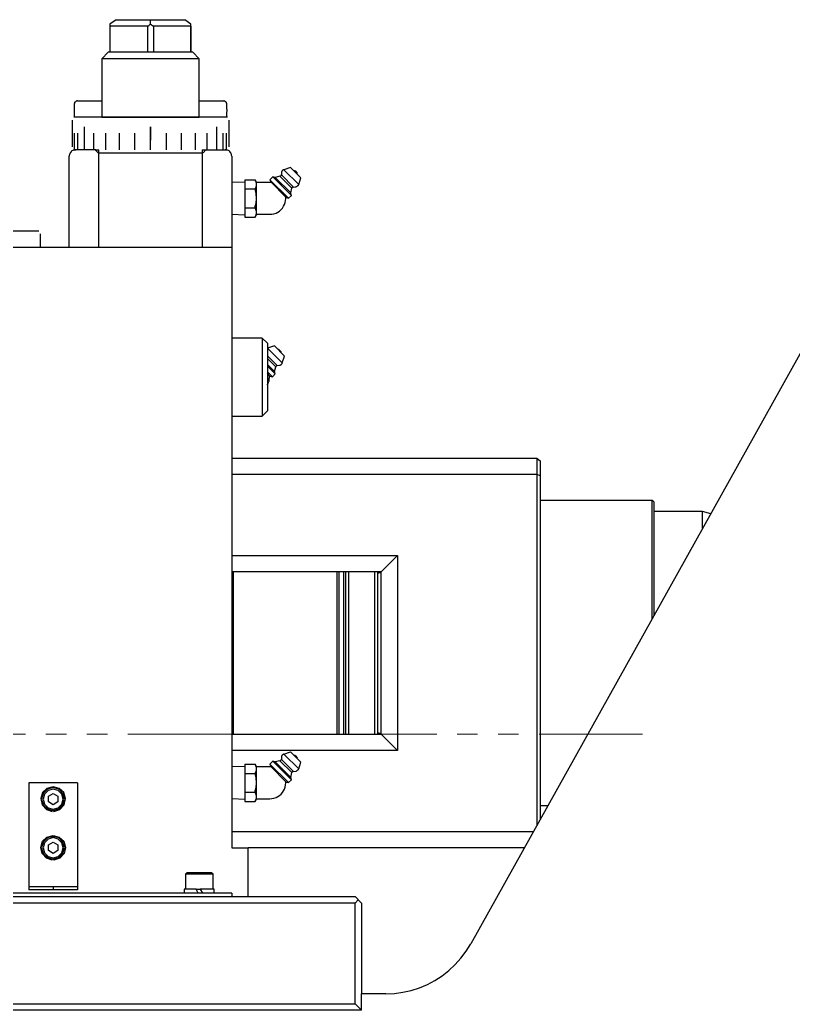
# Model space of a CAD drawing. Header units: millimetres. Extents: x -211 to 45495, y 24 to 52952.
# Drawn here: x 9613.6 to 9851.7, y 34284.3 to 34589.3 of the extents above; entities that cross this region are included whole.
import ezdxf

# ---------------------------------------------------------------- set-up
doc = ezdxf.new("R2010")
doc.units = ezdxf.units.MM
doc.linetypes.add('PHANTOM', pattern=[63.3, 31.8, -6.3, 6.3, -6.3, 6.3, -6.3])
doc.layers.add('Layer2', color=7, linetype='Continuous')

# ---------------------------------------------------------------- blocks, each defined once
blk = doc.blocks.new('BLKF046')
at = {"layer": 'Layer2', "color": 7, "linetype": 'PHANTOM', "lineweight": 13}
blk.add_line((9805.21, 34369.27), (8755.21, 34369.27), dxfattribs=at)
blk = doc.blocks.new('BLKF2525')
at = {"layer": 'Layer2', "color": 3, "linetype": 'Continuous', "lineweight": 25}
for p, q in [((9749.35, 34300.29), (9750.99, 34302.44)), ((9747.63, 34298.31), (9749.35, 34300.29)), ((9743.59, 34294.87), (9745.65, 34296.5)), ((9745.65, 34296.5), (9747.63, 34298.31)), ((9739.02, 34292.2), (9741.35, 34293.4)), ((9741.35, 34293.4), (9743.59, 34294.87)), ((9731.44, 34289.78), (9734.03, 34290.3)), ((9734.03, 34290.3), (9736.61, 34291.16)), ((9736.61, 34291.16), (9739.02, 34292.2)), ((9726.19, 34289.27), (9728.86, 34289.44)), ((9728.86, 34289.44), (9731.44, 34289.78))]:
    blk.add_line(p, q, dxfattribs=at)
blk = doc.blocks.new('BLKF2588')
at = {"layer": 'Layer2', "color": 3, "linetype": 'Continuous', "lineweight": 25}
for p, q in [((9690.37, 34478.89), (9690.45, 34479.06)), ((9689.76, 34476.91), (9689.85, 34477.08)), ((9689.85, 34477.08), (9690.02, 34477.26)), ((9690.02, 34477.43), (9690.11, 34477.69)), ((9690.02, 34477.26), (9690.02, 34477.43)), ((9690.11, 34477.69), (9690.19, 34477.86)), ((9690.19, 34477.86), (9690.28, 34478.03)), ((9690.28, 34478.29), (9690.37, 34478.46)), ((9690.28, 34478.03), (9690.28, 34478.29)), ((9690.37, 34478.63), (9690.37, 34478.89)), ((9690.37, 34478.46), (9690.37, 34478.63))]:
    blk.add_line(p, q, dxfattribs=at)
blk = doc.blocks.new('BLKF2589')
at = {"layer": 'Layer2', "color": 3, "linetype": 'Continuous', "lineweight": 25}
for p, q in [((9693.55, 34482.94), (9693.73, 34482.94)), ((9693.73, 34482.94), (9693.81, 34483.02)), ((9693.81, 34483.02), (9693.9, 34483.02)), ((9693.9, 34483.02), (9693.98, 34483.11)), ((9693.98, 34483.11), (9694.07, 34483.11)), ((9694.07, 34483.11), (9694.16, 34483.2)), ((9694.16, 34483.28), (9694.24, 34483.37)), ((9694.16, 34483.2), (9694.16, 34483.28)), ((9694.24, 34483.37), (9694.33, 34483.46)), ((9694.33, 34483.46), (9694.33, 34483.54))]:
    blk.add_line(p, q, dxfattribs=at)
blk = doc.blocks.new('BLKF2590')
at = {"layer": 'Layer2', "color": 3, "linetype": 'Continuous', "lineweight": 25}
for p, q in [((9692.43, 34482.59), (9692.35, 34482.51)), ((9692.52, 34482.68), (9692.43, 34482.68)), ((9692.43, 34482.68), (9692.43, 34482.59)), ((9692.69, 34482.77), (9692.52, 34482.77)), ((9692.52, 34482.77), (9692.52, 34482.68)), ((9692.78, 34482.85), (9692.69, 34482.77))]:
    blk.add_line(p, q, dxfattribs=at)
blk = doc.blocks.new('BLKF2591')
at = {"layer": 'Layer2', "color": 3, "linetype": 'Continuous', "lineweight": 25}
for p, q in [((9686.41, 34533.75), (9686.41, 34534.18)), ((9685.97, 34531.42), (9686.06, 34531.85)), ((9686.06, 34531.85), (9686.15, 34532.2)), ((9686.15, 34532.2), (9686.23, 34532.37)), ((9686.23, 34532.45), (9686.32, 34532.88)), ((9686.23, 34532.37), (9686.23, 34532.45)), ((9686.32, 34533.32), (9686.41, 34533.75)), ((9686.32, 34532.88), (9686.32, 34533.32))]:
    blk.add_line(p, q, dxfattribs=at)
blk = doc.blocks.new('BLKF2592')
at = {"layer": 'Layer2', "color": 3, "linetype": 'Continuous', "lineweight": 25}
for p, q in [((9686.23, 34530.9), (9686.06, 34531.25)), ((9686.32, 34530.47), (9686.23, 34530.9)), ((9686.41, 34530.47), (9686.32, 34530.47)), ((9686.41, 34529.96), (9686.41, 34530.47))]:
    blk.add_line(p, q, dxfattribs=at)
blk = doc.blocks.new('BLKF2593')
at = {"layer": 'Layer2', "color": 3, "linetype": 'Continuous', "lineweight": 25}
for p, q in [((9685.97, 34537.19), (9686.15, 34537.45)), ((9686.15, 34537.45), (9686.32, 34537.88)), ((9686.32, 34537.88), (9686.41, 34538.31))]:
    blk.add_line(p, q, dxfattribs=at)
blk = doc.blocks.new('BLKF2594')
at = {"layer": 'Layer2', "color": 3, "linetype": 'Continuous', "lineweight": 25}
for p, q in [((9686.15, 34536.67), (9685.97, 34537.1)), ((9686.23, 34536.24), (9686.15, 34536.67)), ((9686.32, 34535.81), (9686.23, 34536.24)), ((9686.32, 34535.21), (9686.32, 34535.81)), ((9686.41, 34534.78), (9686.32, 34535.21)), ((9686.41, 34534.26), (9686.41, 34534.78))]:
    blk.add_line(p, q, dxfattribs=at)
blk = doc.blocks.new('BLKF2595')
at = {"layer": 'Layer2', "color": 3, "linetype": 'Continuous', "lineweight": 25}
for p, q in [((9686.23, 34539.6), (9686.06, 34539.95)), ((9686.32, 34539.17), (9686.23, 34539.6)), ((9686.41, 34539.09), (9686.32, 34539.17)), ((9686.41, 34538.65), (9686.41, 34539.09))]:
    blk.add_line(p, q, dxfattribs=at)
blk = doc.blocks.new('BLKF2596')
at = {"layer": 'Layer2', "color": 3, "linetype": 'Continuous', "lineweight": 25}
for p, q in [((9685.97, 34528.49), (9686.15, 34528.75)), ((9686.15, 34528.84), (9686.32, 34529.27)), ((9686.15, 34528.75), (9686.15, 34528.84)), ((9686.32, 34529.27), (9686.41, 34529.7))]:
    blk.add_line(p, q, dxfattribs=at)
blk = doc.blocks.new('BLKF2597')
at = {"layer": 'Layer2', "color": 3, "linetype": 'Continuous', "lineweight": 25}
for p, q in [((9693.98, 34530.82), (9694.41, 34531.33)), ((9694.41, 34531.33), (9694.76, 34531.85)), ((9694.76, 34531.85), (9695.02, 34532.45)), ((9695.02, 34532.45), (9695.28, 34533.06)), ((9695.28, 34533.06), (9695.36, 34533.66)), ((9690.54, 34529.44), (9691.14, 34529.44)), ((9691.14, 34529.44), (9691.74, 34529.53)), ((9691.74, 34529.53), (9692.43, 34529.78)), ((9692.43, 34529.78), (9692.95, 34530.04)), ((9692.95, 34530.04), (9693.47, 34530.39)), ((9693.47, 34530.39), (9693.98, 34530.82))]:
    blk.add_line(p, q, dxfattribs=at)
blk = doc.blocks.new('BLKF2598')
at = {"layer": 'Layer2', "color": 3, "linetype": 'Continuous', "lineweight": 25}
for p, q in [((9694.76, 34543.13), (9694.67, 34543.05)), ((9694.84, 34543.13), (9694.76, 34543.13)), ((9694.24, 34542.62), (9694.16, 34542.53)), ((9694.16, 34542.53), (9694.16, 34542.44)), ((9694.33, 34542.79), (9694.24, 34542.7)), ((9694.24, 34542.7), (9694.24, 34542.62)), ((9694.41, 34542.87), (9694.33, 34542.87)), ((9694.33, 34542.87), (9694.33, 34542.79)), ((9694.5, 34542.96), (9694.41, 34542.87)), ((9694.59, 34543.05), (9694.5, 34542.96)), ((9694.67, 34543.05), (9694.59, 34543.05))]:
    blk.add_line(p, q, dxfattribs=at)
blk = doc.blocks.new('BLKF2599')
at = {"layer": 'Layer2', "color": 3, "linetype": 'Continuous', "lineweight": 25}
for p, q in [((9698.55, 34537.88), (9698.63, 34537.97)), ((9698.63, 34537.97), (9698.81, 34537.97)), ((9698.81, 34537.97), (9698.89, 34538.05)), ((9698.89, 34538.05), (9698.98, 34538.05)), ((9698.98, 34538.05), (9699.06, 34538.14)), ((9699.06, 34538.14), (9699.15, 34538.22)), ((9699.15, 34538.22), (9699.15, 34538.31)), ((9699.15, 34538.31), (9699.24, 34538.31)), ((9699.24, 34538.31), (9699.32, 34538.4)), ((9699.32, 34538.4), (9699.32, 34538.48))]:
    blk.add_line(p, q, dxfattribs=at)
blk = doc.blocks.new('BLKF2600')
at = {"layer": 'Layer2', "color": 3, "linetype": 'Continuous', "lineweight": 25}
for p, q in [((9693.64, 34541.15), (9693.81, 34541.15)), ((9693.81, 34541.15), (9693.81, 34541.24)), ((9693.81, 34541.24), (9693.9, 34541.24)), ((9693.9, 34541.24), (9693.98, 34541.32)), ((9693.98, 34541.41), (9693.98, 34541.5)), ((9693.98, 34541.32), (9693.98, 34541.41))]:
    blk.add_line(p, q, dxfattribs=at)
blk = doc.blocks.new('BLKF2601')
at = {"layer": 'Layer2', "color": 3, "linetype": 'Continuous', "lineweight": 25}
for p, q in [((9697.43, 34537.62), (9697.34, 34537.54)), ((9697.51, 34537.71), (9697.43, 34537.62)), ((9697.6, 34537.79), (9697.51, 34537.71)), ((9697.77, 34537.79), (9697.6, 34537.79))]:
    blk.add_line(p, q, dxfattribs=at)
blk = doc.blocks.new('BLKF2690')
at = {"layer": 'Layer2', "color": 3, "linetype": 'Continuous', "lineweight": 25}
for p, q in [((9685.97, 34357.21), (9686.15, 34357.47)), ((9686.15, 34357.47), (9686.32, 34357.9)), ((9686.32, 34357.9), (9686.41, 34358.33))]:
    blk.add_line(p, q, dxfattribs=at)
blk = doc.blocks.new('BLKF2691')
at = {"layer": 'Layer2', "color": 3, "linetype": 'Continuous', "lineweight": 25}
for p, q in [((9686.15, 34356.7), (9685.97, 34357.13)), ((9686.23, 34356.26), (9686.15, 34356.7)), ((9686.32, 34355.83), (9686.23, 34356.26)), ((9686.32, 34355.23), (9686.32, 34355.83)), ((9686.41, 34354.8), (9686.32, 34355.23)), ((9686.41, 34354.28), (9686.41, 34354.8))]:
    blk.add_line(p, q, dxfattribs=at)
blk = doc.blocks.new('BLKF2692')
at = {"layer": 'Layer2', "color": 3, "linetype": 'Continuous', "lineweight": 25}
for p, q in [((9686.23, 34359.54), (9686.06, 34359.97)), ((9686.32, 34359.19), (9686.23, 34359.54)), ((9686.41, 34359.11), (9686.32, 34359.19)), ((9686.41, 34358.59), (9686.41, 34359.11))]:
    blk.add_line(p, q, dxfattribs=at)
blk = doc.blocks.new('BLKF2693')
at = {"layer": 'Layer2', "color": 3, "linetype": 'Continuous', "lineweight": 25}
for p, q in [((9686.41, 34353.77), (9686.41, 34354.2)), ((9685.97, 34351.44), (9686.06, 34351.87)), ((9686.06, 34351.87), (9686.15, 34352.22)), ((9686.15, 34352.22), (9686.23, 34352.39)), ((9686.23, 34352.48), (9686.32, 34352.91)), ((9686.23, 34352.39), (9686.23, 34352.48)), ((9686.32, 34353.34), (9686.41, 34353.77)), ((9686.32, 34352.91), (9686.32, 34353.34))]:
    blk.add_line(p, q, dxfattribs=at)
blk = doc.blocks.new('BLKF2694')
at = {"layer": 'Layer2', "color": 3, "linetype": 'Continuous', "lineweight": 25}
for p, q in [((9686.23, 34350.93), (9686.06, 34351.27)), ((9686.32, 34350.5), (9686.23, 34350.93)), ((9686.41, 34350.5), (9686.32, 34350.5)), ((9686.41, 34349.98), (9686.41, 34350.5))]:
    blk.add_line(p, q, dxfattribs=at)
blk = doc.blocks.new('BLKF2695')
at = {"layer": 'Layer2', "color": 3, "linetype": 'Continuous', "lineweight": 25}
for p, q in [((9685.97, 34348.51), (9686.15, 34348.77)), ((9686.15, 34348.86), (9686.32, 34349.2)), ((9686.15, 34348.77), (9686.15, 34348.86)), ((9686.32, 34349.2), (9686.41, 34349.63))]:
    blk.add_line(p, q, dxfattribs=at)
blk = doc.blocks.new('BLKF2696')
at = {"layer": 'Layer2', "color": 3, "linetype": 'Continuous', "lineweight": 25}
for p, q in [((9693.98, 34350.84), (9694.41, 34351.36)), ((9694.41, 34351.36), (9694.76, 34351.87)), ((9694.76, 34351.87), (9695.02, 34352.39)), ((9695.02, 34352.39), (9695.28, 34352.99)), ((9695.28, 34352.99), (9695.36, 34353.68)), ((9690.54, 34349.38), (9691.14, 34349.46)), ((9691.14, 34349.46), (9691.74, 34349.55)), ((9691.74, 34349.55), (9692.43, 34349.81)), ((9692.43, 34349.81), (9692.95, 34350.06)), ((9692.95, 34350.06), (9693.47, 34350.41)), ((9693.47, 34350.41), (9693.98, 34350.84))]:
    blk.add_line(p, q, dxfattribs=at)
blk = doc.blocks.new('BLKF2697')
at = {"layer": 'Layer2', "color": 3, "linetype": 'Continuous', "lineweight": 25}
for p, q in [((9694.76, 34363.15), (9694.67, 34363.07)), ((9694.84, 34363.15), (9694.76, 34363.15)), ((9694.24, 34362.64), (9694.16, 34362.55)), ((9694.16, 34362.55), (9694.16, 34362.47)), ((9694.33, 34362.81), (9694.24, 34362.72)), ((9694.24, 34362.72), (9694.24, 34362.64)), ((9694.41, 34362.9), (9694.33, 34362.81)), ((9694.5, 34362.98), (9694.41, 34362.9)), ((9694.59, 34363.07), (9694.5, 34362.98)), ((9694.67, 34363.07), (9694.59, 34363.07))]:
    blk.add_line(p, q, dxfattribs=at)
blk = doc.blocks.new('BLKF2698')
at = {"layer": 'Layer2', "color": 3, "linetype": 'Continuous', "lineweight": 25}
for p, q in [((9698.55, 34357.9), (9698.63, 34357.9)), ((9698.63, 34357.9), (9698.72, 34357.99)), ((9698.72, 34357.99), (9698.81, 34357.99)), ((9698.81, 34357.99), (9698.89, 34358.07)), ((9698.89, 34358.07), (9698.98, 34358.07)), ((9698.98, 34358.07), (9699.06, 34358.16)), ((9699.06, 34358.16), (9699.15, 34358.25)), ((9699.15, 34358.25), (9699.24, 34358.33)), ((9699.24, 34358.33), (9699.32, 34358.42)), ((9699.32, 34358.42), (9699.32, 34358.5))]:
    blk.add_line(p, q, dxfattribs=at)
blk = doc.blocks.new('BLKF2699')
at = {"layer": 'Layer2', "color": 3, "linetype": 'Continuous', "lineweight": 25}
for p, q in [((9693.64, 34361.09), (9693.73, 34361.17)), ((9693.73, 34361.17), (9693.81, 34361.17)), ((9693.81, 34361.17), (9693.9, 34361.26)), ((9693.9, 34361.26), (9693.98, 34361.35)), ((9693.98, 34361.43), (9693.98, 34361.52)), ((9693.98, 34361.35), (9693.98, 34361.43))]:
    blk.add_line(p, q, dxfattribs=at)
blk = doc.blocks.new('BLKF2700')
at = {"layer": 'Layer2', "color": 3, "linetype": 'Continuous', "lineweight": 25}
for p, q in [((9697.43, 34357.56), (9697.34, 34357.56)), ((9697.51, 34357.73), (9697.43, 34357.64)), ((9697.43, 34357.64), (9697.43, 34357.56)), ((9697.6, 34357.73), (9697.51, 34357.73)), ((9697.77, 34357.81), (9697.6, 34357.81)), ((9697.6, 34357.81), (9697.6, 34357.73))]:
    blk.add_line(p, q, dxfattribs=at)
blk = doc.blocks.new('BLKF2703')
at = {"layer": 'Layer2', "color": 3, "linetype": 'Continuous', "lineweight": 25}
for p, q in [((9621.13, 34335.86), (9620.7, 34334.31)), ((9622.25, 34336.98), (9621.13, 34335.86)), ((9623.8, 34337.41), (9622.25, 34336.98)), ((9625.35, 34336.98), (9623.8, 34337.41)), ((9626.47, 34335.86), (9625.35, 34336.98)), ((9626.9, 34334.31), (9626.47, 34335.86)), ((9620.7, 34334.31), (9621.13, 34332.76)), ((9621.13, 34332.76), (9622.25, 34331.64)), ((9625.35, 34331.64), (9626.47, 34332.76)), ((9622.25, 34331.64), (9623.8, 34331.21)), ((9623.8, 34331.21), (9625.35, 34331.64))]:
    blk.add_line(p, q, dxfattribs=at)
blk = doc.blocks.new('BLKF2704')
at = {"layer": 'Layer2', "color": 3, "linetype": 'Continuous', "lineweight": 25}
for p, q in [((9620.79, 34336.03), (9620.27, 34334.31)), ((9622.08, 34337.32), (9620.79, 34336.03)), ((9623.8, 34337.75), (9622.08, 34337.32)), ((9625.52, 34337.32), (9623.8, 34337.75)), ((9626.81, 34336.03), (9625.52, 34337.32)), ((9627.33, 34334.31), (9626.81, 34336.03)), ((9620.27, 34334.31), (9620.79, 34332.58)), ((9620.79, 34332.58), (9622.08, 34331.29)), ((9622.08, 34331.29), (9623.8, 34330.78)), ((9623.8, 34330.78), (9625.52, 34331.29)), ((9625.52, 34331.29), (9626.81, 34332.58))]:
    blk.add_line(p, q, dxfattribs=at)
blk = doc.blocks.new('BLKF2705')
at = {"layer": 'Layer2', "color": 3, "linetype": 'Continuous', "lineweight": 25}
for p, q in [((9620.79, 34351.01), (9620.27, 34349.29)), ((9622.08, 34352.3), (9620.79, 34351.01)), ((9623.8, 34352.82), (9622.08, 34352.3)), ((9625.52, 34352.3), (9623.8, 34352.82)), ((9626.81, 34351.01), (9625.52, 34352.3)), ((9627.33, 34349.29), (9626.81, 34351.01)), ((9620.27, 34349.29), (9620.79, 34347.57)), ((9620.79, 34347.57), (9622.08, 34346.28)), ((9622.08, 34346.28), (9623.8, 34345.76)), ((9623.8, 34345.76), (9625.52, 34346.28)), ((9625.52, 34346.28), (9626.81, 34347.57))]:
    blk.add_line(p, q, dxfattribs=at)
blk = doc.blocks.new('BLKF2706')
at = {"layer": 'Layer2', "color": 3, "linetype": 'Continuous', "lineweight": 25}
for p, q in [((9622.25, 34351.96), (9621.13, 34350.84)), ((9623.8, 34352.39), (9622.25, 34351.96)), ((9625.35, 34351.96), (9623.8, 34352.39)), ((9626.47, 34350.84), (9625.35, 34351.96)), ((9621.13, 34350.84), (9620.7, 34349.29)), ((9620.7, 34349.29), (9621.13, 34347.74)), ((9626.9, 34349.29), (9626.47, 34350.84)), ((9621.13, 34347.74), (9622.25, 34346.62)), ((9622.25, 34346.62), (9623.8, 34346.19)), ((9623.8, 34346.19), (9625.35, 34346.62)), ((9625.35, 34346.62), (9626.47, 34347.74))]:
    blk.add_line(p, q, dxfattribs=at)
blk = doc.blocks.new('BLKF2805')
at = {"layer": 'Layer2', "color": 3, "linetype": 'Continuous', "lineweight": 25}
for p, q in [((9653.77, 34587.91), (9653.85, 34587.91)), ((9653.85, 34587.91), (9653.94, 34587.83)), ((9653.94, 34587.83), (9654.03, 34587.74)), ((9654.03, 34587.74), (9654.11, 34587.74)), ((9654.11, 34587.74), (9654.2, 34587.65)), ((9654.2, 34587.65), (9654.28, 34587.57)), ((9654.28, 34587.57), (9654.37, 34587.57)), ((9654.37, 34587.57), (9654.46, 34587.48)), ((9654.46, 34587.48), (9654.54, 34587.48)), ((9654.54, 34587.48), (9654.63, 34587.4)), ((9654.63, 34587.4), (9654.72, 34587.31))]:
    blk.add_line(p, q, dxfattribs=at)
blk = doc.blocks.new('BLKF2806')
at = {"layer": 'Layer2', "color": 3, "linetype": 'Continuous', "lineweight": 25}
for p, q in [((9652.82, 34587.31), (9652.91, 34587.31)), ((9652.91, 34587.31), (9652.99, 34587.4)), ((9652.99, 34587.4), (9653.08, 34587.48)), ((9653.08, 34587.48), (9653.17, 34587.48)), ((9653.17, 34587.48), (9653.25, 34587.57)), ((9653.25, 34587.57), (9653.34, 34587.57)), ((9653.34, 34587.57), (9653.42, 34587.65)), ((9653.42, 34587.65), (9653.51, 34587.74)), ((9653.51, 34587.74), (9653.6, 34587.83)), ((9653.6, 34587.83), (9653.68, 34587.91))]:
    blk.add_line(p, q, dxfattribs=at)
blk = doc.blocks.new('BLKF2807')
at = {"layer": 'Layer2', "color": 3, "linetype": 'Continuous', "lineweight": 25}
for p, q in [((9677.28, 34549.25), (9677.02, 34549.25)), ((9677.54, 34549.16), (9677.28, 34549.25)), ((9677.79, 34548.99), (9677.54, 34549.16)), ((9678.05, 34548.9), (9677.79, 34548.99)), ((9678.22, 34548.73), (9678.05, 34548.9)), ((9678.4, 34548.47), (9678.22, 34548.73)), ((9678.48, 34548.3), (9678.4, 34548.47)), ((9678.66, 34548.04), (9678.48, 34548.3)), ((9678.74, 34547.78), (9678.66, 34548.04)), ((9678.74, 34547.52), (9678.74, 34547.78)), ((9678.83, 34547.27), (9678.74, 34547.52))]:
    blk.add_line(p, q, dxfattribs=at)
blk = doc.blocks.new('BLKF2808')
at = {"layer": 'Layer2', "color": 3, "linetype": 'Continuous', "lineweight": 25}
for p, q in [((9630.26, 34549.25), (9630, 34549.16)), ((9630.78, 34549.25), (9630.26, 34549.25)), ((9628.88, 34547.78), (9628.79, 34547.52)), ((9628.97, 34548.04), (9628.88, 34547.78)), ((9629.05, 34548.3), (9628.97, 34548.04)), ((9629.23, 34548.47), (9629.05, 34548.3)), ((9629.4, 34548.73), (9629.23, 34548.47)), ((9629.57, 34548.9), (9629.4, 34548.73)), ((9629.83, 34548.99), (9629.57, 34548.9)), ((9630, 34549.16), (9629.83, 34548.99))]:
    blk.add_line(p, q, dxfattribs=at)
blk = doc.blocks.new('BLKF2809')
at = {"layer": 'Layer2', "color": 3, "linetype": 'Continuous', "lineweight": 25}
for p, q in [((9630.34, 34563.54), (9630.26, 34563.46)), ((9630.43, 34563.8), (9630.34, 34563.63)), ((9630.34, 34563.63), (9630.34, 34563.54)), ((9630.52, 34563.89), (9630.43, 34563.8)), ((9630.6, 34563.97), (9630.52, 34563.89)), ((9630.69, 34564.06), (9630.6, 34563.97)), ((9630.78, 34564.14), (9630.69, 34564.06)), ((9630.95, 34564.23), (9630.78, 34564.14)), ((9631.03, 34564.23), (9630.95, 34564.23)), ((9631.12, 34564.32), (9631.03, 34564.23)), ((9631.29, 34564.32), (9631.12, 34564.32))]:
    blk.add_line(p, q, dxfattribs=at)
blk = doc.blocks.new('BLKF2810')
at = {"layer": 'Layer2', "color": 3, "linetype": 'Continuous', "lineweight": 25}
for p, q in [((9676.59, 34564.23), (9676.42, 34564.32)), ((9676.67, 34564.23), (9676.59, 34564.23)), ((9676.76, 34564.14), (9676.67, 34564.23)), ((9676.93, 34564.06), (9676.76, 34564.14)), ((9677.02, 34563.97), (9676.93, 34564.06)), ((9677.11, 34563.89), (9677.02, 34563.97)), ((9677.19, 34563.8), (9677.11, 34563.89)), ((9677.19, 34563.63), (9677.19, 34563.8)), ((9677.28, 34563.54), (9677.19, 34563.63)), ((9677.28, 34563.28), (9677.28, 34563.54))]:
    blk.add_line(p, q, dxfattribs=at)
blk = doc.blocks.new('BLKF2820')
at = {"layer": 'Layer2', "color": 3, "linetype": 'Continuous', "lineweight": 25}
for p, q in [((9620.53, 34351.27), (9620.01, 34349.46)), ((9621.91, 34352.56), (9620.53, 34351.27)), ((9623.8, 34353.08), (9621.91, 34352.56)), ((9625.69, 34352.56), (9623.8, 34353.08)), ((9627.07, 34351.27), (9625.69, 34352.56)), ((9627.59, 34349.46), (9627.07, 34351.27)), ((9620.01, 34349.46), (9620.44, 34347.57)), ((9627.16, 34347.57), (9627.59, 34349.46)), ((9620.44, 34347.57), (9621.73, 34346.1)), ((9624.06, 34345.5), (9625.87, 34346.1)), ((9625.87, 34346.1), (9627.16, 34347.57))]:
    blk.add_line(p, q, dxfattribs=at)
blk = doc.blocks.new('BLKF2821')
at = {"layer": 'Layer2', "color": 3, "linetype": 'Continuous', "lineweight": 25}
for p, q in [((9620.01, 34334.39), (9620.53, 34336.29)), ((9620.53, 34336.29), (9621.91, 34337.58)), ((9621.91, 34337.58), (9623.8, 34338.09)), ((9623.8, 34338.09), (9625.69, 34337.58)), ((9625.69, 34337.58), (9627.07, 34336.29)), ((9627.07, 34336.29), (9627.59, 34334.39)), ((9620.44, 34332.58), (9620.01, 34334.39)), ((9627.59, 34334.39), (9627.16, 34332.58)), ((9621.73, 34331.12), (9620.44, 34332.58)), ((9623.54, 34330.52), (9621.73, 34331.12)), ((9627.16, 34332.58), (9625.87, 34331.12))]:
    blk.add_line(p, q, dxfattribs=at)
blk = doc.blocks.new('BLKF2465')
at = {"layer": 'Layer2', "color": 3, "linetype": 'Continuous', "lineweight": 25}
for p, q in [((9643.18, 34589.29), (9641.28, 34587.91)), ((9643.18, 34589.29), (9664.36, 34589.29)), ((9653.77, 34587.91), (9653.77, 34589.29)), ((9666.25, 34587.91), (9664.36, 34589.29)), ((9641.28, 34587.91), (9641.28, 34587.4)), ((9641.28, 34587.91), (9641.28, 34579.3)), ((9641.28, 34587.4), (9641.37, 34587.31)), ((9652.82, 34587.31), (9641.37, 34587.31)), ((9641.37, 34579.3), (9641.37, 34587.31)), ((9652.82, 34587.31), (9652.82, 34579.3)), ((9653.68, 34587.91), (9653.77, 34587.91)), ((9654.72, 34587.31), (9654.8, 34587.31)), ((9666.25, 34587.31), (9654.8, 34587.31)), ((9654.8, 34579.3), (9654.8, 34587.31)), ((9666.25, 34587.31), (9666.25, 34587.91)), ((9666.25, 34579.3), (9666.25, 34587.91)), ((9666.25, 34587.31), (9666.25, 34579.3)), ((9640.76, 34579.3), (9638.78, 34577.32)), ((9668.75, 34577.32), (9638.78, 34577.32)), ((9638.78, 34577.32), (9638.78, 34559.32)), ((9666.77, 34579.3), (9640.76, 34579.3)), ((9668.75, 34577.32), (9666.77, 34579.3)), ((9668.75, 34559.32), (9668.75, 34577.32)), ((9630.26, 34563.46), (9630.26, 34563.28)), ((9630.26, 34563.28), (9630.26, 34559.32)), ((9631.29, 34564.32), (9638.78, 34564.32)), ((9668.75, 34564.32), (9676.33, 34564.32)), ((9676.42, 34564.32), (9676.33, 34564.32)), ((9677.28, 34561.82), (9677.28, 34563.28)), ((9677.28, 34561.82), (9677.28, 34561.22)), ((9629.66, 34558.37), (9629.66, 34550.19)), ((9677.45, 34559.32), (9630.17, 34559.32)), ((9638.78, 34559.32), (9668.75, 34559.32)), ((9677.28, 34561.22), (9677.19, 34560.79)), ((9677.19, 34560.79), (9677.19, 34559.32)), ((9677.97, 34550.19), (9677.97, 34558.37)), ((9633.45, 34549.25), (9633.45, 34556.31)), ((9633.45, 34549.25), (9633.45, 34556.31)), ((9653.77, 34556.31), (9653.77, 34552.26)), ((9653.77, 34549.25), (9653.77, 34556.31)), ((9653.77, 34549.25), (9653.77, 34556.31)), ((9674.18, 34549.25), (9674.18, 34556.31)), ((9674.18, 34549.25), (9674.18, 34556.31)), ((9630.43, 34549.25), (9630.43, 34554.33)), ((9630.43, 34549.25), (9630.43, 34554.33)), ((9631.46, 34549.25), (9631.46, 34554.33)), ((9631.46, 34549.25), (9631.46, 34554.33)), ((9636.29, 34549.25), (9636.29, 34554.33)), ((9636.29, 34549.25), (9636.29, 34554.33)), ((9639.99, 34549.25), (9639.99, 34554.33)), ((9639.99, 34549.25), (9639.99, 34554.33)), ((9644.21, 34549.25), (9644.21, 34554.33)), ((9644.21, 34549.25), (9644.21, 34554.33)), ((9648.95, 34549.25), (9648.95, 34554.33)), ((9648.95, 34549.25), (9648.95, 34554.33)), ((9658.68, 34549.25), (9658.68, 34554.33)), ((9658.68, 34549.25), (9658.68, 34554.33)), ((9663.33, 34549.25), (9663.33, 34554.33)), ((9663.33, 34549.25), (9663.33, 34554.33)), ((9667.63, 34549.25), (9667.63, 34554.33)), ((9667.63, 34549.25), (9667.63, 34554.33)), ((9671.25, 34549.25), (9671.25, 34554.33)), ((9671.25, 34549.25), (9671.25, 34554.33)), ((9676.16, 34549.25), (9676.16, 34554.33)), ((9676.16, 34549.25), (9676.16, 34554.33)), ((9677.19, 34549.25), (9677.19, 34554.33)), ((9677.19, 34549.25), (9677.19, 34554.33)), ((9630.17, 34549.25), (9630.78, 34549.25)), ((9636.98, 34549.25), (9630.78, 34549.25)), ((9636.8, 34549.25), (9637.66, 34548.3)), ((9636.98, 34549.25), (9637.84, 34549.25)), ((9637.84, 34548.3), (9637.84, 34549.25)), ((9669.7, 34549.25), (9669.7, 34548.3)), ((9669.7, 34549.25), (9670.65, 34549.25)), ((9670.82, 34549.25), (9669.96, 34548.3)), ((9670.65, 34549.25), (9676.76, 34549.25)), ((9676.76, 34549.25), (9677.45, 34549.25)), ((9677.02, 34549.25), (9676.76, 34549.25)), ((9888.77, 34549.25), (9752.37, 34304.68)), ((9628.79, 34547.52), (9628.79, 34547.27)), ((9628.79, 34519.28), (9628.79, 34547.27)), ((9637.75, 34548.3), (9669.79, 34548.3)), ((9637.75, 34548.3), (9637.75, 34519.28)), ((9669.79, 34519.28), (9669.79, 34548.3)), ((9678.83, 34547.27), (9678.83, 34519.28)), ((9696.91, 34543.82), (9694.84, 34543.13)), ((9694.84, 34543.13), (9699.41, 34538.57)), ((9696.91, 34543.82), (9700.1, 34540.64)), ((9691.49, 34540.98), (9690.54, 34540.03)), ((9697.17, 34535.21), (9691.49, 34540.98)), ((9692.18, 34540.72), (9691.49, 34540.98)), ((9693.64, 34541.15), (9692.18, 34540.72)), ((9697, 34535.99), (9692.18, 34540.72)), ((9693.64, 34541.15), (9697.34, 34537.45)), ((9693.98, 34541.5), (9694.07, 34541.58)), ((9694.16, 34542.36), (9694.07, 34541.58)), ((9694.07, 34541.58), (9697.77, 34537.79)), ((9694.16, 34542.44), (9694.16, 34542.36)), ((9698.12, 34542.7), (9698.03, 34542.7)), ((9698.29, 34542.79), (9698.12, 34542.79)), ((9698.12, 34542.79), (9698.12, 34542.7)), ((9698.29, 34542.79), (9698.98, 34542.01)), ((9698.98, 34541.75), (9698.98, 34542.01)), ((9699.41, 34538.57), (9700.1, 34540.64)), ((9682.79, 34539.26), (9678.83, 34539.17)), ((9682.79, 34540.03), (9685.97, 34540.03)), ((9682.79, 34540.03), (9682.79, 34528.49)), ((9682.79, 34537.19), (9685.97, 34537.19)), ((9686.06, 34539.95), (9685.97, 34540.03)), ((9686.41, 34539.26), (9685.97, 34540.03)), ((9685.97, 34537.1), (9685.97, 34537.19)), ((9686.41, 34529.27), (9686.41, 34539.26)), ((9690.54, 34539.17), (9686.41, 34539.17)), ((9686.41, 34538.31), (9686.41, 34538.57)), ((9696.31, 34534.35), (9690.54, 34540.03)), ((9690.54, 34540.03), (9690.8, 34539.34)), ((9690.97, 34539.17), (9690.54, 34539.17)), ((9695.53, 34534.52), (9690.8, 34539.34)), ((9697, 34535.99), (9697.34, 34537.45)), ((9697.34, 34537.54), (9697.34, 34537.45)), ((9697.77, 34537.79), (9698.55, 34537.88)), ((9699.32, 34538.48), (9699.41, 34538.57)), ((9686.41, 34534.18), (9686.41, 34534.26)), ((9695.45, 34534.69), (9695.36, 34534.69)), ((9695.36, 34533.66), (9695.45, 34534.26)), ((9695.45, 34534.26), (9695.45, 34534.69)), ((9695.53, 34534.52), (9696.31, 34534.35)), ((9696.31, 34534.35), (9697.17, 34535.21)), ((9697.17, 34535.21), (9697, 34535.99)), ((9682.79, 34531.42), (9685.97, 34531.42)), ((9686.06, 34531.25), (9685.97, 34531.42)), ((9678.83, 34529.44), (9682.79, 34529.27)), ((9682.79, 34528.49), (9685.97, 34528.49)), ((9685.97, 34528.49), (9686.41, 34529.27)), ((9686.41, 34529.7), (9686.41, 34529.96)), ((9686.41, 34529.44), (9690.54, 34529.44)), ((9572.22, 34524.27), (9619.41, 34524.27)), ((9619.93, 34519.28), (9619.93, 34523.41)), ((9567.83, 34519.28), (9678.83, 34519.28)), ((9678.83, 34519.28), (9678.83, 34334.31)), ((9688.21, 34491.29), (9678.83, 34491.29)), ((9688.21, 34491.29), (9688.21, 34467.27)), ((9689.76, 34489.66), (9688.21, 34491.29)), ((9689.76, 34489.66), (9689.76, 34468.9)), ((9689.85, 34488.19), (9689.76, 34488.19)), ((9689.76, 34488.19), (9689.76, 34488.11)), ((9691.92, 34488.88), (9689.85, 34488.19)), ((9689.85, 34488.19), (9694.33, 34483.63)), ((9691.92, 34488.88), (9695.02, 34485.69)), ((9689.76, 34485.78), (9692.78, 34482.85)), ((9693.29, 34487.76), (9692.95, 34487.76)), ((9693.29, 34487.76), (9693.98, 34487.07)), ((9693.98, 34486.81), (9693.98, 34487.07)), ((9694.33, 34483.63), (9695.02, 34485.69)), ((9689.76, 34485.01), (9692.35, 34482.42)), ((9692, 34480.96), (9689.76, 34483.11)), ((9692.18, 34480.27), (9689.76, 34482.59)), ((9692, 34480.96), (9692.35, 34482.42)), ((9692.35, 34482.51), (9692.35, 34482.42)), ((9692.78, 34482.85), (9693.55, 34482.94)), ((9694.33, 34483.54), (9694.33, 34483.63)), ((9691.31, 34479.32), (9689.76, 34480.87)), ((9690.54, 34479.58), (9689.76, 34480.36)), ((9690.37, 34479.67), (9690.37, 34479.75)), ((9690.45, 34479.58), (9690.37, 34479.67)), ((9690.45, 34479.32), (9690.45, 34479.58)), ((9690.45, 34479.06), (9690.45, 34479.32)), ((9690.54, 34479.58), (9691.31, 34479.32)), ((9691.31, 34479.32), (9692.18, 34480.27)), ((9692.18, 34480.27), (9692, 34480.96)), ((9678.83, 34467.27), (9688.21, 34467.27)), ((9688.21, 34467.27), (9689.76, 34468.9)), ((9678.83, 34454.26), (9772.78, 34454.26)), ((9772.78, 34454.26), (9772.78, 34341.28)), ((9772.78, 34454.26), (9773.81, 34453.32)), ((9773.81, 34343.09), (9773.81, 34453.32)), ((9772.78, 34449.27), (9678.83, 34449.27)), ((9773.81, 34448.84), (9772.78, 34449.27)), ((9808.26, 34441.26), (9773.81, 34441.26)), ((9808.26, 34404.92), (9808.26, 34441.26)), ((9808.77, 34440.83), (9808.26, 34441.26)), ((9808.77, 34440.83), (9808.77, 34405.87)), ((9823.76, 34437.81), (9808.77, 34437.81)), ((9823.76, 34432.73), (9823.76, 34437.81)), ((9826.25, 34437.13), (9823.76, 34437.81)), ((9678.83, 34424.29), (9729.81, 34424.29)), ((9724.81, 34419.3), (9729.81, 34424.29)), ((9729.81, 34424.29), (9729.81, 34364.27)), ((9724.81, 34419.3), (9678.83, 34419.3)), ((9679.26, 34419.3), (9679.26, 34369.27)), ((9711.29, 34369.27), (9711.29, 34419.3)), ((9711.81, 34419.3), (9711.81, 34369.27)), ((9713.27, 34369.27), (9713.27, 34419.3)), ((9713.79, 34419.3), (9713.79, 34369.27)), ((9714.82, 34369.27), (9714.82, 34419.3)), ((9722.83, 34369.27), (9722.83, 34419.3)), ((9723.78, 34369.27), (9723.78, 34419.3)), ((9723.78, 34418.87), (9723.78, 34419.3)), ((9723.78, 34369.27), (9723.78, 34419.3)), ((9723.78, 34418.87), (9724.81, 34419.21)), ((9724.81, 34369.27), (9724.81, 34419.3)), ((9678.83, 34369.27), (9724.81, 34369.27)), ((9724.81, 34369.35), (9723.78, 34369.7)), ((9723.78, 34369.27), (9723.78, 34369.7)), ((9724.81, 34369.27), (9729.81, 34364.27)), ((9729.81, 34364.27), (9678.83, 34364.27)), ((9694.84, 34363.15), (9696.91, 34363.84)), ((9694.84, 34363.15), (9699.41, 34358.59)), ((9696.91, 34363.84), (9700.1, 34360.66)), ((9691.49, 34361), (9690.54, 34360.05)), ((9697.17, 34355.23), (9691.49, 34361)), ((9692.18, 34360.74), (9691.49, 34361)), ((9693.64, 34361.09), (9692.18, 34360.74)), ((9697, 34355.92), (9692.18, 34360.74)), ((9693.64, 34361.09), (9697.34, 34357.47)), ((9693.98, 34361.52), (9694.07, 34361.52)), ((9694.16, 34362.38), (9694.07, 34361.52)), ((9694.07, 34361.52), (9697.77, 34357.81)), ((9694.16, 34362.47), (9694.16, 34362.38)), ((9698.29, 34362.72), (9698.03, 34362.72)), ((9698.29, 34362.72), (9698.98, 34362.03)), ((9698.98, 34361.78), (9698.98, 34362.03)), ((9699.41, 34358.59), (9700.1, 34360.66)), ((9682.79, 34359.28), (9678.83, 34359.19)), ((9682.79, 34360.05), (9685.97, 34360.05)), ((9682.79, 34360.05), (9682.79, 34348.51)), ((9682.79, 34357.21), (9685.97, 34357.21)), ((9686.06, 34359.97), (9685.97, 34360.05)), ((9686.41, 34359.28), (9685.97, 34360.05)), ((9685.97, 34357.13), (9685.97, 34357.21)), ((9686.41, 34349.29), (9686.41, 34359.28)), ((9690.54, 34359.19), (9686.41, 34359.19)), ((9686.41, 34358.33), (9686.41, 34358.59)), ((9696.31, 34354.37), (9690.54, 34360.05)), ((9690.54, 34360.05), (9690.8, 34359.36)), ((9690.97, 34359.19), (9690.54, 34359.19)), ((9695.53, 34354.54), (9690.8, 34359.36)), ((9697, 34355.92), (9697.34, 34357.47)), ((9697.34, 34357.56), (9697.34, 34357.47)), ((9697.77, 34357.81), (9698.55, 34357.9)), ((9699.32, 34358.5), (9699.41, 34358.59)), ((9631.29, 34354.28), (9616.31, 34354.28)), ((9616.31, 34354.28), (9616.31, 34321.3)), ((9631.29, 34354.28), (9631.29, 34321.3)), ((9686.41, 34354.2), (9686.41, 34354.28)), ((9695.45, 34354.63), (9695.36, 34354.71)), ((9695.36, 34353.68), (9695.45, 34354.28)), ((9695.45, 34354.28), (9695.45, 34354.63)), ((9695.53, 34354.54), (9696.31, 34354.37)), ((9696.31, 34354.37), (9697.17, 34355.23)), ((9697.17, 34355.23), (9697, 34355.92)), ((9622.34, 34350.15), (9623.8, 34351.01)), ((9623.8, 34351.01), (9625.26, 34350.15)), ((9682.79, 34351.44), (9685.97, 34351.44)), ((9686.06, 34351.27), (9685.97, 34351.44)), ((9622.34, 34348.43), (9622.34, 34350.15)), ((9623.8, 34347.57), (9622.34, 34348.43)), ((9625.26, 34348.43), (9623.8, 34347.57)), ((9625.26, 34350.15), (9625.26, 34348.43)), ((9626.47, 34347.74), (9626.9, 34349.29)), ((9626.81, 34347.57), (9627.33, 34349.29)), ((9678.83, 34349.46), (9682.79, 34349.29)), ((9682.79, 34348.51), (9685.97, 34348.51)), ((9685.97, 34348.51), (9686.41, 34349.29)), ((9686.41, 34349.63), (9686.41, 34349.98)), ((9686.41, 34349.38), (9690.54, 34349.38)), ((9621.73, 34346.1), (9623.54, 34345.5)), ((9623.54, 34345.5), (9623.54, 34345.76)), ((9624.06, 34345.5), (9624.06, 34345.76)), ((9624.58, 34345.59), (9624.58, 34345.85)), ((9773.81, 34347.31), (9776.14, 34347.31)), ((9678.83, 34339.3), (9771.66, 34339.3)), ((9622.34, 34335.17), (9623.8, 34336.03)), ((9623.8, 34336.03), (9625.26, 34335.17)), ((9622.34, 34333.44), (9622.34, 34335.17)), ((9623.8, 34332.58), (9622.34, 34333.44)), ((9625.26, 34333.44), (9623.8, 34332.58)), ((9625.26, 34335.17), (9625.26, 34333.44)), ((9626.47, 34332.76), (9626.9, 34334.31)), ((9626.81, 34332.58), (9627.33, 34334.31)), ((9678.83, 34334.31), (9683.82, 34334.31)), ((9683.82, 34319.32), (9683.82, 34334.31)), ((9768.9, 34334.31), (9683.82, 34334.31)), ((9623.54, 34330.52), (9623.54, 34330.78)), ((9625.87, 34331.12), (9624.06, 34330.52)), ((9624.06, 34330.52), (9624.06, 34330.78)), ((9624.58, 34330.6), (9624.58, 34330.86)), ((9665.05, 34326.56), (9664.53, 34326.13)), ((9672.54, 34326.56), (9665.05, 34326.56)), ((9673.06, 34326.13), (9672.54, 34326.56)), ((9673.06, 34326.13), (9664.53, 34326.13)), ((9664.53, 34326.13), (9664.53, 34321.56)), ((9673.06, 34321.56), (9673.06, 34326.13)), ((9616.31, 34322.25), (9616.31, 34321.3)), ((9631.29, 34322.25), (9616.31, 34322.25)), ((9631.29, 34321.3), (9616.31, 34321.3)), ((9623.8, 34322.25), (9623.8, 34321.3)), ((9631.29, 34322.25), (9631.29, 34321.3)), ((9664.19, 34321.56), (9664.19, 34320.27)), ((9667.8, 34321.56), (9664.19, 34321.56)), ((9667.8, 34321.56), (9669.1, 34321.56)), ((9668.49, 34320.27), (9667.8, 34321.56)), ((9673.4, 34321.56), (9669.1, 34321.56)), ((9669.1, 34321.56), (9669.79, 34320.27)), ((9673.4, 34320.27), (9673.4, 34321.56)), ((9325.76, 34319.32), (9716.8, 34319.32)), ((9678.83, 34320.27), (9528.82, 34320.27)), ((9678.83, 34320.27), (9678.83, 34319.32)), ((9716.8, 34319.32), (9718.78, 34317.26)), ((9716.8, 34317.26), (9717.75, 34318.29)), ((9716.8, 34317.26), (9327.83, 34317.26)), ((9716.8, 34286.25), (9716.8, 34317.26)), ((9718.78, 34317.26), (9718.78, 34289.27)), ((9750.99, 34302.44), (9752.37, 34304.68)), ((9718.78, 34284.27), (9718.78, 34289.27)), ((9726.19, 34289.27), (9718.78, 34289.27)), ((9718.78, 34284.27), (9323.78, 34284.27)), ((9327.83, 34286.25), (9716.8, 34286.25)), ((9716.8, 34286.25), (9718.78, 34284.27))]:
    blk.add_line(p, q, dxfattribs=at)
for name in ['BLKF2806', 'BLKF2805', 'BLKF2809', 'BLKF2810', 'BLKF2808', 'BLKF2807', 'BLKF2598', 'BLKF2600', 'BLKF2593', 'BLKF2594', 'BLKF2595', 'BLKF2601', 'BLKF2599', 'BLKF2591', 'BLKF2592', 'BLKF2597', 'BLKF2596', 'BLKF2590', 'BLKF2589', 'BLKF2588', 'BLKF2697', 'BLKF2699', 'BLKF2690', 'BLKF2691', 'BLKF2692', 'BLKF2700', 'BLKF2698', 'BLKF2693', 'BLKF2820', 'BLKF2705', 'BLKF2706', 'BLKF2694', 'BLKF2696', 'BLKF2695', 'BLKF2821', 'BLKF2704', 'BLKF2703', 'BLKF2525']:
    blk.add_blockref(name, (0, 0), dxfattribs=at)

msp = doc.modelspace()

# ---------------------------------------------------------------- block references
at = {"layer": 'Layer2', "color": 7, "linetype": 'PHANTOM', "lineweight": 13}
msp.add_blockref('BLKF046', (0, 0), dxfattribs=at)
at = {"layer": 'Layer2', "color": 3, "linetype": 'Continuous', "lineweight": 25}
msp.add_blockref('BLKF2465', (0, 0), dxfattribs=at)

doc.saveas('drawing.dxf')
